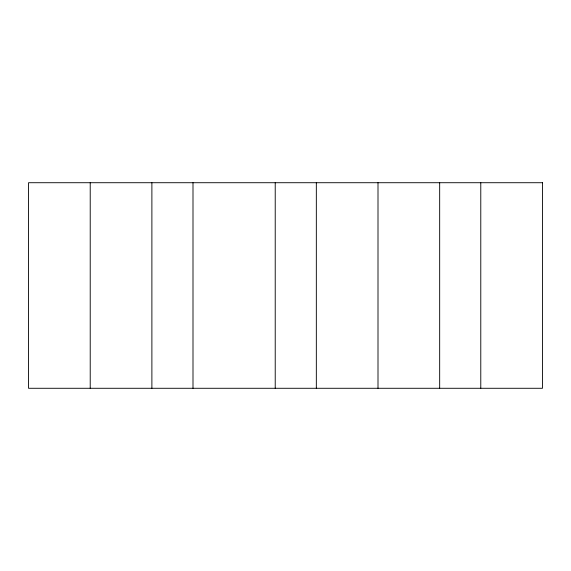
<?xml version="1.0" encoding="UTF-8"?>
<svg xmlns="http://www.w3.org/2000/svg" width="571" height="571" viewBox="0 0 571 571"><rect width="100%" height="100%" fill="white"/><g stroke="black" fill="none" stroke-linecap="round" stroke-linejoin="round"><path stroke-width="0.86" d="M480.782 182.72L480.782 388.28M439.67 182.72L439.67 388.28M378.002 182.72L378.002 388.28M316.334 182.72L316.334 388.28M275.222 182.72L275.222 388.28M192.998 182.72L192.998 388.28M151.886 182.72L151.886 388.28M90.218 182.72L90.218 388.28M542.45 182.72L28.55 182.72L28.55 388.28L542.45 388.28L542.45 182.72"/></g></svg>
